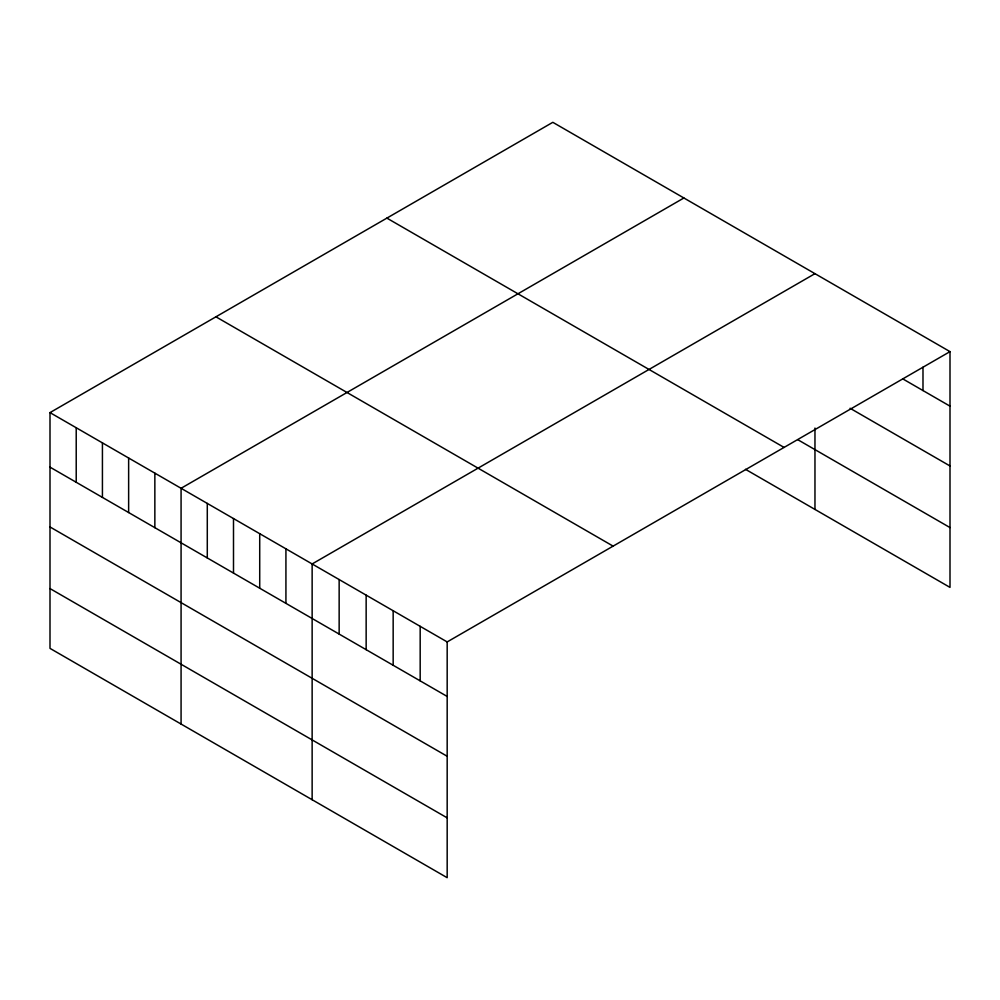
<?xml version="1.0" encoding="UTF-8"?>
<svg xmlns="http://www.w3.org/2000/svg" width="1000" height="1000" viewBox="0 0 1000 1000"><rect width="100%" height="100%" fill="white"/><g stroke="black" fill="none" stroke-linecap="round" stroke-linejoin="round"><path stroke-width="1.5" d="M950 351.625L447.175 641.925L447.175 877.688L50 648.375L50 412.612L552.825 122.312L950 351.625L950 587.388L745.487 469.312M683.888 197.987L181.075 488.288L181.075 724.05M814.963 273.65L312.137 563.95L312.137 799.725M902.738 378.862L950 406.15M850.075 408.263L950 465.962M797.925 439.775L950 527.575M386.887 218.113L784.075 447.425M215.925 316.812L613.112 546.125M50 412.612L447.175 641.925M50 467.137L447.175 696.45M50 526.95L447.175 756.263M50 588.575L447.175 817.875M922.987 367.188L922.987 390.55M814.963 428.05L814.963 509.425M420.175 626.325L420.175 680.85M393.162 610.737L393.162 665.263M366.15 595.138L366.15 649.675M339.15 579.55L339.15 634.075M285.925 548.825L285.925 603.35M259.713 533.688L259.713 588.212M233.5 518.55L233.5 573.075M207.288 503.413L207.288 557.95M154.85 473.15L154.85 527.675M128.637 458.013L128.637 512.537M102.425 442.875L102.425 497.413M76.213 427.75L76.213 482.275"/></g></svg>
